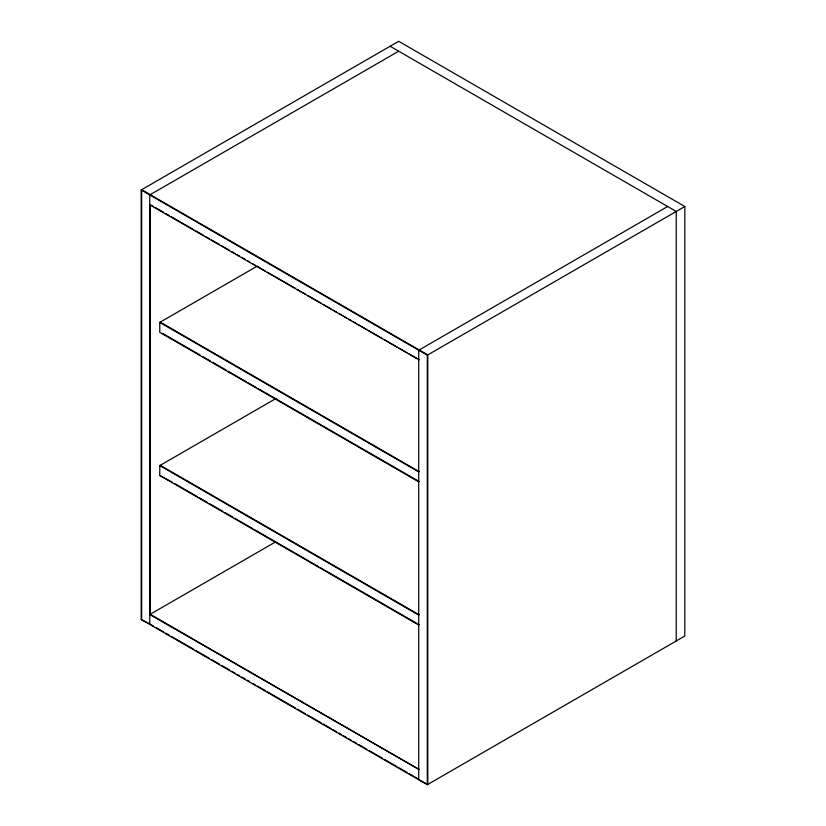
<?xml version="1.0" encoding="UTF-8"?>
<svg xmlns="http://www.w3.org/2000/svg" width="826" height="826" viewBox="0 0 826 826"><rect width="100%" height="100%" fill="white"/><g stroke="black" fill="none" stroke-linecap="round" stroke-linejoin="round"><path stroke-width="1.24" d="M141.174 189.98L398.69 41.3L684.826 206.5L684.826 636.02L427.31 784.7L141.174 619.5L141.174 189.98L427.31 355.18L684.826 206.5M398.69 51.212L149.754 194.936L149.754 624.456L150.229 624.177M150.229 204.569L149.754 204.848L419.195 359.857M418.689 481.816L159.769 332.331L159.769 322.419L257.185 266.168M418.689 624.993L159.769 475.497L159.769 465.585L276.132 398.411M159.769 475.497L172.52 482.312M667.656 206.5L418.72 350.224L418.72 779.744L426.712 783.802M141.174 619.5L149.155 623.558M275.017 542.228L149.754 614.544L419.195 769.553L150.229 614.265M390.109 46.256L676.246 211.456L676.246 640.976M151.344 205.22L153.584 206.5M155.815 207.791L163.62 212.303M165.861 213.593L169.206 215.524M171.436 216.815L193.759 229.7M195.989 230.991L203.805 235.503M206.035 236.794L209.381 238.724M211.611 240.015L219.427 244.517M221.657 245.807L229.473 250.319M231.703 251.61L235.049 253.541M237.289 254.831L239.519 256.122M241.75 257.413L245.095 259.343M247.325 260.634L249.566 261.914M252.911 263.855L255.141 265.136M257.371 266.426L265.187 270.938M267.418 272.229L295.316 288.336M297.546 289.627L305.362 294.139M307.592 295.419L320.984 303.152M323.224 304.443L331.03 308.955M333.26 310.246L336.616 312.176M338.846 313.467L341.076 314.758M343.306 316.038L346.652 317.979M348.892 319.27L351.122 320.55M353.352 321.841L356.698 323.771M358.928 325.062L366.744 329.574M368.974 330.865L382.366 338.598M384.606 339.889L396.883 346.972M399.113 348.262L406.919 352.774M409.159 354.055L416.965 358.567M160.244 322.14L419.174 471.625M159.769 322.419L418.689 471.904M162.474 333.343L200.429 355.252M202.587 356.491L210.465 361.045M212.612 362.284L226.097 370.069M228.203 371.287L231.672 373.29M232.664 373.858L241.719 379.093M242.689 379.65L246.179 381.664M248.254 382.861L256.225 387.466M258.29 388.654L317.607 422.902M318.444 423.387L327.654 428.704M328.469 429.179L337.7 434.507M338.495 434.961L343.275 437.728M344.07 438.183L403.542 472.513M404.224 472.916L419.174 481.537M160.244 465.317L419.174 614.802M159.769 465.585L418.689 615.081M174.73 483.592L197.073 496.488M199.242 497.737L207.119 502.291M209.267 503.53L222.741 511.304M224.868 512.533L232.787 517.107M234.894 518.325L238.373 520.328M239.344 520.896L252.88 528.702M254.945 529.9L318.722 566.719M320.674 567.844L324.308 569.94M325.134 570.415L334.354 575.743M335.16 576.207L400.197 613.759M400.889 614.162L419.174 624.714M151.344 624.828L153.584 626.118M155.815 627.399L163.62 631.911M165.861 633.201L169.206 635.132M171.436 636.423L193.759 649.308M195.989 650.599L209.381 658.332M211.611 659.623L219.427 664.135M221.657 665.415L229.473 669.927M231.703 671.218L235.049 673.149M237.289 674.439L239.519 675.73M241.75 677.021L245.095 678.951M247.325 680.242L249.566 681.533M252.911 683.463L255.141 684.754M257.371 686.034L265.187 690.546M267.418 691.837L295.316 707.944M297.546 709.235L305.362 713.747M307.592 715.037L320.984 722.771M323.224 724.051L331.03 728.563M333.26 729.854L336.616 731.784M338.846 733.075L341.076 734.366M343.306 735.656L346.652 737.587M348.892 738.878L351.122 740.168M353.352 741.449L356.698 743.39M358.928 744.67L366.744 749.182M368.974 750.473L382.366 758.206M384.606 759.497L396.883 766.58M399.113 767.87L406.919 772.382M409.159 773.673L416.965 778.185M427.785 784.421L427.785 354.901L141.649 189.701L141.649 619.221M427.31 355.18L427.31 784.7M150.229 204.982L150.229 615.153"/></g></svg>
